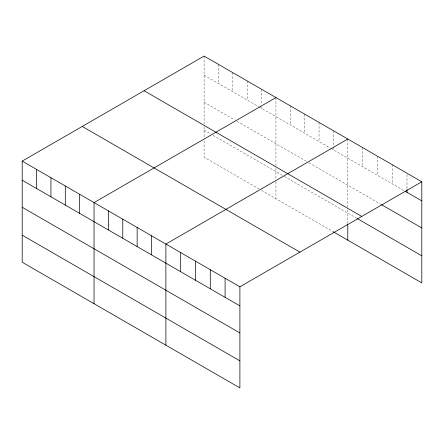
<?xml version="1.0" encoding="UTF-8"?>
<svg xmlns="http://www.w3.org/2000/svg" width="444" height="444" viewBox="0 0 444 444"><rect width="100%" height="100%" fill="white"/><g stroke="black" fill="none" stroke-linecap="round" stroke-linejoin="round"><path stroke-width="0.33" stroke-dasharray="2.22 1.67" d="M204.107 56.083L204.107 124.165M204.107 75.186L258.586 106.638M259.185 106.987L330.425 148.118M331.024 148.463L404.628 190.959M204.107 102.253L234.637 119.88M237.035 121.262L306.477 161.355M308.874 162.743L380.941 204.351M204.107 130.142L210.689 133.944M213.087 135.326L283.727 176.113M284.327 176.457L356.665 218.22M259.185 189.005L204.107 157.209L204.107 138.939M261.577 190.387L333.416 231.862M406.998 174.586L406.998 188.916M392.196 164.674L392.196 183.777M377.389 156.133L377.389 175.23M362.587 147.586L362.587 166.689M347.785 139.039L347.785 207.115M347.785 209.773L347.785 223.243M333.416 130.741L333.416 146.431M333.416 147.114L333.416 149.844M319.047 122.444L319.047 141.547M304.678 114.152L304.678 133.256M290.315 105.855L290.315 124.958M275.946 97.563L275.946 165.64M275.946 168.298L275.946 179.06M275.946 181.768L275.946 198.684M261.577 89.266L261.577 104.273M261.577 107.004L261.577 108.369M247.208 80.969L247.208 100.072M232.845 72.677L232.845 91.78M218.476 64.38L218.476 83.483M204.107 126.823L204.107 138.262"/><path stroke-width="0.67" d="M22.2 161.111L239.893 286.791L239.893 387.917L22.2 262.232L22.2 161.111L204.107 56.083L421.8 181.768L421.8 282.889L333.416 231.862M275.946 97.563L94.039 202.586L94.039 303.707M347.785 139.039L165.878 244.061L165.878 345.182M239.893 286.791L421.8 181.768M405.222 191.297L421.8 200.871M381.535 204.69L421.8 227.939M144.078 90.743L361.771 216.428M357.259 218.565L421.8 255.827M82.229 126.451L299.922 252.137M22.2 180.209L239.893 305.894M22.2 207.276L239.893 332.961M22.2 235.165L239.893 360.85M406.998 189.599L406.998 192.324M347.785 224.597L347.785 240.16M225.091 278.244L225.091 297.347M210.29 269.697L210.29 288.8M195.482 261.155L195.482 280.253M180.68 252.608L180.68 271.711M151.509 235.764L151.509 254.867M137.141 227.467L137.141 246.57M122.777 219.175L122.777 238.278M108.408 210.878L108.408 229.981M79.67 194.289L79.67 213.392M65.301 185.992L65.301 205.095M50.938 177.7L50.938 196.803M36.569 169.403L36.569 188.506"/></g></svg>
